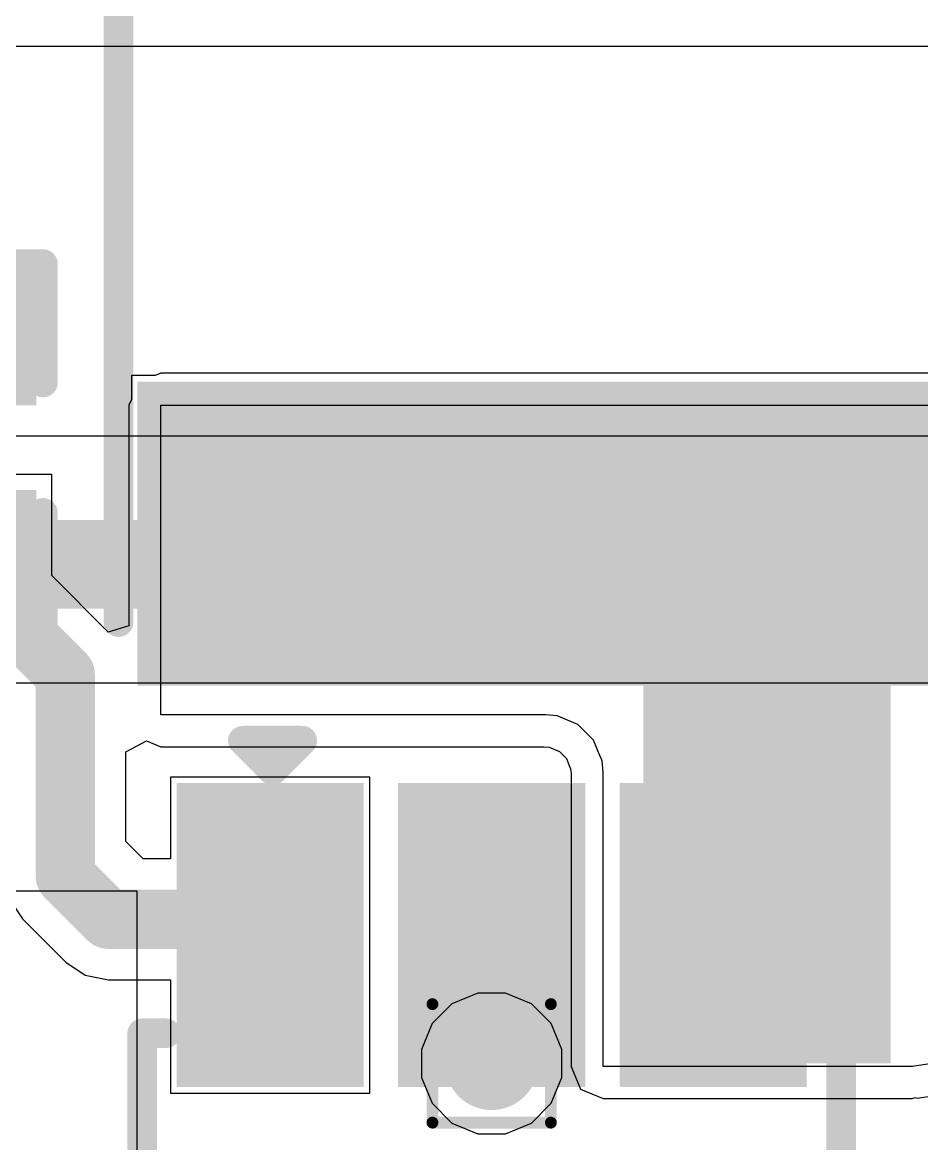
# Model space of a CAD drawing. Header units: inches. Extents: x -6 to 283, y -12 to 154.
# Drawn here: x 75.06 to 78.917, y -6.441 to -1.634 of the extents above; entities that cross this region are included whole.
import ezdxf

# ---------------------------------------------------------------- set-up
doc = ezdxf.new("R2010")
doc.units = ezdxf.units.IN
for name, color, linetype in [('Board Outline', 216, 'Continuous'), ('Bottom Layer', 5, 'Continuous'), ('Bottom Overlay', 54, 'Continuous'), ('Bottom Paste', 16, 'Continuous'), ('Bottom Solder', 6, 'Continuous'), ('Drill Drawing', 1, 'Continuous'), ('GND-1', 16, 'Continuous'), ('GND-2', 90, 'Continuous'), ('GND-3', 216, 'Continuous'), ('GND-4', 54, 'Continuous'), ('PWR-1', 156, 'Continuous'), ('PWR-2', 130, 'Continuous'), ('Signal L1', 76, 'Continuous'), ('Signal L2', 6, 'Continuous'), ('Top Layer', 1, 'Continuous'), ('Via Holes', 16, 'Continuous')]:
    doc.layers.add(name, color=color, linetype=linetype)

# ---------------------------------------------------------------- blocks, each defined once
blk = doc.blocks.new('SOT_23_5_B_40')
at = {"layer": 'Bottom Layer'}
for points in [[(-1.85, 1.25), (-0.75, 1.25), (-0.75, 0.65), (-1.85, 0.65)], [(0.75, 1.25), (1.85, 1.25), (1.85, 0.65), (0.75, 0.65)], [(-1.85, 0.3), (-0.75, 0.3), (-0.75, -0.3), (-1.85, -0.3)], [(-1.85, -0.65), (-0.75, -0.65), (-0.75, -1.25), (-1.85, -1.25)], [(0.75, -0.65), (1.85, -0.65), (1.85, -1.25), (0.75, -1.25)]]:
    blk.add_hatch(color=5, dxfattribs=at).paths.add_polyline_path(points)
at = {"layer": 'Bottom Paste'}
for points in [[(-1.85, 1.25), (-0.75, 1.25), (-0.75, 0.65), (-1.85, 0.65)], [(0.75, 1.25), (1.85, 1.25), (1.85, 0.65), (0.75, 0.65)], [(-1.85, 0.3), (-0.75, 0.3), (-0.75, -0.3), (-1.85, -0.3)], [(-1.85, -0.65), (-0.75, -0.65), (-0.75, -1.25), (-1.85, -1.25)], [(0.75, -0.65), (1.85, -0.65), (1.85, -1.25), (0.75, -1.25)]]:
    blk.add_hatch(color=16, dxfattribs=at).paths.add_polyline_path(points)
at = {"layer": 'Bottom Solder'}
for points in [[(-1.9516, 1.3516), (-0.6484, 1.3516), (-0.6484, 0.5484), (-1.9516, 0.5484)], [(0.6484, 1.3516), (1.9516, 1.3516), (1.9516, 0.5484), (0.6484, 0.5484)], [(-1.9516, 0.4016), (-0.6484, 0.4016), (-0.6484, -0.4016), (-1.9516, -0.4016)], [(-1.9516, -0.5484), (-0.6484, -0.5484), (-0.6484, -1.3516), (-1.9516, -1.3516)], [(0.6484, -0.5484), (1.9516, -0.5484), (1.9516, -1.3516), (0.6484, -1.3516)]]:
    blk.add_hatch(color=6, dxfattribs=at).paths.add_polyline_path(points)
at = {"layer": 'Bottom Overlay'}
for points in [[(-0.879, 1.3986, 0.127, 0.127, 0), (-0.879, 1.4986, 0.127, 0.127, 0)], [(0.8736, 1.4986, 0.127, 0.127, 0), (-0.879, 1.4986, 0.127, 0.127, 0)], [(0.8736, 1.3986, 0.127, 0.127, 0), (0.8736, 1.4986, 0.127, 0.127, 0)], [(0.88, -0.44, 0.127, 0.127, 0), (0.88, 0.418, 0.127, 0.127, 0)], [(-2.1336, -1.0668, 0.127, 0.127, 0), (-2.1336, -0.8128, 0.127, 0.127, 0)], [(-2.0066, -0.9398, 0.127, 0.127, 0), (-2.1336, -0.8128, 0.127, 0.127, 0)], [(-2.1336, -1.0668, 0.127, 0.127, 0), (-2.0066, -0.9398, 0.127, 0.127, 0)], [(-0.879, -1.4986, 0.127, 0.127, 0), (-0.879, -1.3986, 0.127, 0.127, 0)], [(0.8736, -1.4986, 0.127, 0.127, 0), (0.8736, -1.3986, 0.127, 0.127, 0)], [(0.8736, -1.4986, 0.127, 0.127, 0), (-0.879, -1.4986, 0.127, 0.127, 0)]]:
    blk.add_lwpolyline(points, format="xyseb", dxfattribs=at)
for points in [[(-0.9108, 1.4986, 0.0635, 0.0635, 1), (-0.8473, 1.4986, 0.0635, 0.0635, 1)], [(-0.9108, 1.4986, 0.0635, 0.0635, 1), (-0.8473, 1.4986, 0.0635, 0.0635, 1)], [(0.8418, 1.4986, 0.0635, 0.0635, 1), (0.9053, 1.4986, 0.0635, 0.0635, 1)], [(0.8418, 1.4986, 0.0635, 0.0635, 1), (0.9053, 1.4986, 0.0635, 0.0635, 1)], [(-0.9108, 1.3986, 0.0635, 0.0635, 1), (-0.8473, 1.3986, 0.0635, 0.0635, 1)], [(0.8418, 1.3986, 0.0635, 0.0635, 1), (0.9053, 1.3986, 0.0635, 0.0635, 1)], [(0.8483, 0.418, 0.0635, 0.0635, 1), (0.9118, 0.418, 0.0635, 0.0635, 1)], [(0.8483, -0.44, 0.0635, 0.0635, 1), (0.9118, -0.44, 0.0635, 0.0635, 1)], [(-2.1653, -0.8128, 0.0635, 0.0635, 1), (-2.1018, -0.8128, 0.0635, 0.0635, 1)], [(-2.1653, -0.8128, 0.0635, 0.0635, 1), (-2.1018, -0.8128, 0.0635, 0.0635, 1)], [(-2.0383, -0.9398, 0.0635, 0.0635, 1), (-1.9748, -0.9398, 0.0635, 0.0635, 1)], [(-2.0383, -0.9398, 0.0635, 0.0635, 1), (-1.9748, -0.9398, 0.0635, 0.0635, 1)], [(-2.1653, -1.0668, 0.0635, 0.0635, 1), (-2.1018, -1.0668, 0.0635, 0.0635, 1)], [(-2.1653, -1.0668, 0.0635, 0.0635, 1), (-2.1018, -1.0668, 0.0635, 0.0635, 1)], [(-0.9108, -1.3986, 0.0635, 0.0635, 1), (-0.8473, -1.3986, 0.0635, 0.0635, 1)], [(0.8418, -1.3986, 0.0635, 0.0635, 1), (0.9053, -1.3986, 0.0635, 0.0635, 1)], [(-0.9108, -1.4986, 0.0635, 0.0635, 1), (-0.8473, -1.4986, 0.0635, 0.0635, 1)], [(-0.9108, -1.4986, 0.0635, 0.0635, 1), (-0.8473, -1.4986, 0.0635, 0.0635, 1)], [(0.8418, -1.4986, 0.0635, 0.0635, 1), (0.9053, -1.4986, 0.0635, 0.0635, 1)], [(0.8418, -1.4986, 0.0635, 0.0635, 1), (0.9053, -1.4986, 0.0635, 0.0635, 1)]]:
    blk.add_lwpolyline(points, format="xyseb", close=True, dxfattribs=at)
blk = doc.blocks.new('WPN4020H2R2MT__B_41')
at = {"layer": 'Bottom Layer'}
for points in [[(-2.05, 1.85), (-0.95, 1.85), (-0.95, -1.85), (-2.05, -1.85)], [(0.95, 1.85), (2.05, 1.85), (2.05, -1.85), (0.95, -1.85)]]:
    blk.add_hatch(color=5, dxfattribs=at).paths.add_polyline_path(points)
at = {"layer": 'Bottom Paste'}
for points in [[(-2.05, 1.85), (-0.95, 1.85), (-0.95, -1.85), (-2.05, -1.85)], [(0.95, 1.85), (2.05, 1.85), (2.05, -1.85), (0.95, -1.85)]]:
    blk.add_hatch(color=16, dxfattribs=at).paths.add_polyline_path(points)
at = {"layer": 'Bottom Solder'}
for points in [[(-2.1516, 1.9516), (-0.8484, 1.9516), (-0.8484, -1.9516), (-2.1516, -1.9516)], [(0.8484, 1.9516), (2.1516, 1.9516), (2.1516, -1.9516), (0.8484, -1.9516)]]:
    blk.add_hatch(color=6, dxfattribs=at).paths.add_polyline_path(points)
at = {"layer": 'Bottom Overlay'}
for points in [[(-1.8796, 2.032, 0.127, 0.127, 0), (1.8796, 2.032, 0.127, 0.127, 0)], [(-1.8796, -2.032, 0.127, 0.127, 0), (1.8796, -2.032, 0.127, 0.127, 0)]]:
    blk.add_lwpolyline(points, format="xyseb", dxfattribs=at)
for points in [[(-1.9114, 2.032, 0.0635, 0.0635, 1), (-1.8478, 2.032, 0.0635, 0.0635, 1)], [(1.8478, 2.032, 0.0635, 0.0635, 1), (1.9114, 2.032, 0.0635, 0.0635, 1)], [(-1.9114, -2.032, 0.0635, 0.0635, 1), (-1.8478, -2.032, 0.0635, 0.0635, 1)], [(1.8478, -2.032, 0.0635, 0.0635, 1), (1.9114, -2.032, 0.0635, 0.0635, 1)]]:
    blk.add_lwpolyline(points, format="xyseb", close=True, dxfattribs=at)
blk = doc.blocks.new('C___0402_B_288')
at = {"layer": 'Bottom Layer'}
for points in [[(-0.2413, 0.3175), (-0.2413, -0.3175), (-0.6985, -0.3175), (-0.6985, 0.3175)], [(0.6985, 0.3175), (0.6985, -0.3175), (0.2413, -0.3175), (0.2413, 0.3175)]]:
    blk.add_hatch(color=5, dxfattribs=at).paths.add_polyline_path(points)
at = {"layer": 'Bottom Paste'}
for points in [[(-0.2413, 0.3175), (-0.2413, -0.3175), (-0.6985, -0.3175), (-0.6985, 0.3175)], [(0.6985, 0.3175), (0.6985, -0.3175), (0.2413, -0.3175), (0.2413, 0.3175)]]:
    blk.add_hatch(color=16, dxfattribs=at).paths.add_polyline_path(points)
at = {"layer": 'Bottom Solder'}
for points in [[(-0.1813, 0.3775), (-0.1813, -0.3775), (-0.7585, -0.3775), (-0.7585, 0.3775)], [(0.7585, 0.3775), (0.7585, -0.3775), (0.1813, -0.3775), (0.1813, 0.3775)]]:
    blk.add_hatch(color=6, dxfattribs=at).paths.add_polyline_path(points)
at = {"layer": 'Bottom Overlay'}
for points in [[(-0.2794, 0.4064, 0.127, 0.127, 0), (-0.7874, 0.4064, 0.127, 0.127, 0)], [(-0.7874, -0.4064, 0.127, 0.127, 0), (-0.7874, 0.4064, 0.127, 0.127, 0)], [(0.7874, 0.4064, 0.127, 0.127, 0), (0.2794, 0.4064, 0.127, 0.127, 0)], [(0.7874, -0.4064, 0.127, 0.127, 0), (0.7874, 0.4064, 0.127, 0.127, 0)], [(-0.2794, -0.4064, 0.127, 0.127, 0), (-0.7874, -0.4064, 0.127, 0.127, 0)], [(0.2794, -0.4064, 0.127, 0.127, 0), (0.7874, -0.4064, 0.127, 0.127, 0)]]:
    blk.add_lwpolyline(points, format="xyseb", dxfattribs=at)
for points in [[(-0.8191, 0.4064, 0.0635, 0.0635, 1), (-0.7556, 0.4064, 0.0635, 0.0635, 1)], [(-0.8191, 0.4064, 0.0635, 0.0635, 1), (-0.7556, 0.4064, 0.0635, 0.0635, 1)], [(-0.3111, 0.4064, 0.0635, 0.0635, 1), (-0.2477, 0.4064, 0.0635, 0.0635, 1)], [(0.2477, 0.4064, 0.0635, 0.0635, 1), (0.3111, 0.4064, 0.0635, 0.0635, 1)], [(0.7556, 0.4064, 0.0635, 0.0635, 1), (0.8191, 0.4064, 0.0635, 0.0635, 1)], [(0.7556, 0.4064, 0.0635, 0.0635, 1), (0.8191, 0.4064, 0.0635, 0.0635, 1)], [(-0.8192, -0.4064, 0.0635, 0.0635, 1), (-0.7557, -0.4064, 0.0635, 0.0635, 1)], [(-0.8192, -0.4064, 0.0635, 0.0635, 1), (-0.7557, -0.4064, 0.0635, 0.0635, 1)], [(-0.3112, -0.4064, 0.0635, 0.0635, 1), (-0.2477, -0.4064, 0.0635, 0.0635, 1)], [(0.2477, -0.4064, 0.0635, 0.0635, 1), (0.3111, -0.4064, 0.0635, 0.0635, 1)], [(0.7556, -0.4064, 0.0635, 0.0635, 1), (0.8191, -0.4064, 0.0635, 0.0635, 1)], [(0.7556, -0.4064, 0.0635, 0.0635, 1), (0.8191, -0.4064, 0.0635, 0.0635, 1)]]:
    blk.add_lwpolyline(points, format="xyseb", close=True, dxfattribs=at)

msp = doc.modelspace()

# ---------------------------------------------------------------- hatches: boundary and pattern name
at = {"layer": 'Bottom Layer'}
msp.add_hatch(color=5, dxfattribs=at).paths.add_polyline_path([(77.7226, -6.097), (78.7845, -6.097), (78.7845, -3.8742), (77.7226, -3.8742)])
h = msp.add_hatch(color=5, dxfattribs=at)
edge = h.paths.add_edge_path()
edge.add_arc((77.0726, -6.097), 0.2, 0, 360)
at = {"layer": 'GND-1'}
h = msp.add_hatch(color=16, dxfattribs=at)
edge = h.paths.add_edge_path()
edge.add_arc((77.0726, -6.097), 0.2, 0, 360)
at = {"layer": 'GND-2'}
h = msp.add_hatch(color=90, dxfattribs=at)
edge = h.paths.add_edge_path()
edge.add_arc((77.0726, -6.097), 0.2, 0, 360)
at = {"layer": 'GND-3'}
h = msp.add_hatch(color=216, dxfattribs=at)
edge = h.paths.add_edge_path()
edge.add_arc((77.0726, -6.097), 0.2, 0, 360)
at = {"layer": 'GND-4'}
h = msp.add_hatch(color=54, dxfattribs=at)
edge = h.paths.add_edge_path()
edge.add_arc((77.0726, -6.097), 0.2, 0, 360)
at = {"layer": 'PWR-1'}
h = msp.add_hatch(color=156, dxfattribs=at)
edge = h.paths.add_edge_path()
edge.add_arc((77.0726, -6.097), 0.2, 0, 360)
at = {"layer": 'PWR-2'}
h = msp.add_hatch(color=130, dxfattribs=at)
edge = h.paths.add_edge_path()
edge.add_arc((77.0726, -6.097), 0.2, 0, 360)
at = {"layer": 'Signal L1'}
h = msp.add_hatch(color=76, dxfattribs=at)
edge = h.paths.add_edge_path()
edge.add_arc((77.0726, -6.097), 0.2, 0, 360)
at = {"layer": 'Signal L2'}
h = msp.add_hatch(color=6, dxfattribs=at)
edge = h.paths.add_edge_path()
edge.add_arc((77.0726, -6.097), 0.2, 0, 360)
at = {"layer": 'Top Layer'}
h = msp.add_hatch(color=1, dxfattribs=at)
edge = h.paths.add_edge_path()
edge.add_arc((77.0726, -6.097), 0.2, 0, 360)
at = {"layer": 'Via Holes'}
h = msp.add_hatch(color=7, dxfattribs=at)
edge = h.paths.add_edge_path()
edge.add_arc((77.0726, -6.097), 0.1, 0, 360)

# ---------------------------------------------------------------- linework, layer by layer
at = {"layer": 'Board Outline'}
msp.add_lwpolyline([(82.7291, -4.3313, 0.1778, 0.1778, -0.414214), (75.4223, -11.6401, 0.1778, 0.1778, 0)], format="xyseb", dxfattribs=at)
at = {"layer": 'Bottom Layer'}
for p, q in [((75.6292, -3.1487), (75.5274, -3.1487)), ((75.5274, -3.1487), (75.5274, -3.2505)), ((75.6544, -3.1383), (75.6292, -3.1487)), ((79.4052, -3.1383), (75.6544, -3.1383)), ((75.5274, -3.2505), (75.517, -3.2757)), ((75.517, -3.2757), (75.517, -4.2211)), ((75.6544, -4.6023), (75.6544, -3.2757)), ((75.6544, -3.2757), (79.4052, -3.2757)), ((75.1862, -3.5718), (74.2972, -3.5718)), ((75.1862, -4.004), (75.1862, -3.5718)), ((75.1867, -4.0061), (75.1862, -4.004)), ((75.4271, -4.2465), (75.1867, -4.0061)), ((75.517, -4.2211), (75.4281, -4.248)), ((75.4281, -4.248), (75.4271, -4.2465)), ((77.3052, -4.6023), (75.6544, -4.6023)), ((77.3531, -4.607), (77.3052, -4.6023)), ((77.4416, -4.6437), (77.3531, -4.607)), ((77.5094, -4.7115), (77.4416, -4.6437)), ((75.5029, -4.7614), (75.5918, -4.7138)), ((75.5918, -4.7138), (75.6544, -4.7398)), ((75.6544, -4.7398), (77.2984, -4.7398)), ((77.2984, -4.7398), (77.3193, -4.7418)), ((77.3193, -4.7418), (77.3638, -4.7603)), ((77.5324, -4.767), (77.5094, -4.7115)), ((75.5029, -5.1451), (75.5029, -4.7614)), ((77.3638, -4.7603), (77.3929, -4.7894)), ((77.3929, -4.7894), (77.4054, -4.8196)), ((77.5461, -4.8001), (77.5324, -4.767)), ((77.5508, -4.8479), (77.5461, -4.8001)), ((77.4054, -4.8196), (77.4054, -4.8196)), ((77.4054, -4.8196), (77.4113, -4.8338)), ((77.4113, -4.8338), (77.4134, -4.8548)), ((77.5508, -4.848), (77.5508, -4.8479)), ((77.5508, -6.1105), (77.5508, -4.848)), ((77.5508, -4.848), (77.5508, -4.848)), ((77.5508, -4.848), (77.5508, -4.848)), ((76.5496, -4.87), (75.6956, -4.87)), ((75.6956, -4.87), (75.6956, -5.2203)), ((76.5496, -6.224), (76.5496, -4.87)), ((77.4134, -4.8548), (77.4134, -6.1105)), ((75.5781, -5.2203), (75.5029, -5.1451)), ((75.6956, -5.2203), (75.5781, -5.2203)), ((75.0047, -5.3936), (75.0608, -5.4776)), ((75.0608, -5.4776), (75.2456, -5.6624)), ((75.2456, -5.6624), (75.3296, -5.7185)), ((75.3296, -5.7185), (75.4287, -5.7382)), ((75.4287, -5.7382), (75.6956, -5.7382)), ((75.6956, -5.7382), (75.6956, -6.224)), ((78.9607, -6.0978), (78.8771, -6.1105)), ((77.4134, -6.1105), (77.4536, -6.2077)), ((78.8771, -6.1105), (77.5508, -6.1105)), ((75.6956, -6.224), (76.5496, -6.224)), ((77.4536, -6.2077), (77.5508, -6.248)), ((77.5508, -6.248), (78.8771, -6.248)), ((78.8771, -6.248), (78.8872, -6.2438)), ((78.8872, -6.2438), (78.8977, -6.2464)), ((78.8977, -6.2464), (78.9814, -6.2337))]:
    msp.add_line(p, q, dxfattribs=at)
for points in [[(74.9322, -4.1179, 0.254, 0.254, 0), (75.2439, -4.4296, 0.254, 0.254, 0)], [(75.2439, -5.2945, 0.254, 0.254, 0), (75.2439, -4.4296, 0.254, 0.254, 0)], [(75.2439, -5.2945, 0.254, 0.254, 0), (75.4287, -5.4792, 0.254, 0.254, 0)], [(75.4287, -5.4792, 0.254, 0.254, 0), (76.0548, -5.4792, 0.254, 0.254, 0)], [(76.0548, -5.4792, 0.254, 0.254, 0), (76.1226, -5.547, 0.254, 0.254, 0)]]:
    msp.add_lwpolyline(points, format="xyseb", dxfattribs=at)
for points in [[(75.1804, -4.4296, 0.127, 0.127, 1), (75.3074, -4.4296, 0.127, 0.127, 1)], [(75.1804, -4.4296, 0.127, 0.127, 1), (75.3074, -4.4296, 0.127, 0.127, 1)], [(75.1804, -5.2945, 0.127, 0.127, 1), (75.3074, -5.2945, 0.127, 0.127, 1)], [(75.1804, -5.2945, 0.127, 0.127, 1), (75.3074, -5.2945, 0.127, 0.127, 1)], [(75.3652, -5.4792, 0.127, 0.127, 1), (75.4922, -5.4792, 0.127, 0.127, 1)], [(75.3652, -5.4792, 0.127, 0.127, 1), (75.4922, -5.4792, 0.127, 0.127, 1)], [(75.9913, -5.4792, 0.127, 0.127, 1), (76.1183, -5.4792, 0.127, 0.127, 1)], [(75.9913, -5.4792, 0.127, 0.127, 1), (76.1183, -5.4792, 0.127, 0.127, 1)], [(76.0591, -5.547, 0.127, 0.127, 1), (76.1861, -5.547, 0.127, 0.127, 1)]]:
    msp.add_lwpolyline(points, format="xyseb", close=True, dxfattribs=at)
at = {"layer": 'Drill Drawing'}
for points in [[(76.8186, -5.843, 0.0508, 0.0508, 0), (77.3266, -5.843, 0.0508, 0.0508, 0)], [(76.8186, -6.351, 0.0508, 0.0508, 0), (76.8186, -5.843, 0.0508, 0.0508, 0)], [(77.3266, -6.351, 0.0508, 0.0508, 0), (77.3266, -5.843, 0.0508, 0.0508, 0)], [(76.8186, -6.351, 0.0508, 0.0508, 0), (77.3266, -6.351, 0.0508, 0.0508, 0)]]:
    msp.add_lwpolyline(points, format="xyseb", dxfattribs=at)
for points in [[(76.8059, -5.843, 0.0254, 0.0254, 1), (76.8313, -5.843, 0.0254, 0.0254, 1)], [(76.8059, -5.843, 0.0254, 0.0254, 1), (76.8313, -5.843, 0.0254, 0.0254, 1)], [(77.3139, -5.843, 0.0254, 0.0254, 1), (77.3393, -5.843, 0.0254, 0.0254, 1)], [(77.3139, -5.843, 0.0254, 0.0254, 1), (77.3393, -5.843, 0.0254, 0.0254, 1)], [(76.8059, -6.351, 0.0254, 0.0254, 1), (76.8313, -6.351, 0.0254, 0.0254, 1)], [(76.8059, -6.351, 0.0254, 0.0254, 1), (76.8313, -6.351, 0.0254, 0.0254, 1)], [(77.3139, -6.351, 0.0254, 0.0254, 1), (77.3393, -6.351, 0.0254, 0.0254, 1)], [(77.3139, -6.351, 0.0254, 0.0254, 1), (77.3393, -6.351, 0.0254, 0.0254, 1)]]:
    msp.add_lwpolyline(points, format="xyseb", close=True, dxfattribs=at)
at = {"layer": 'PWR-1'}
for p, q in [((79.5226, -3.4078), (66.6196, -3.4078)), ((72.5558, -4.4659), (79.6964, -4.4659)), ((77.0126, -5.7954), (76.9018, -5.8414)), ((77.1326, -5.7954), (77.0126, -5.7954)), ((77.2434, -5.8414), (77.1326, -5.7954)), ((76.9018, -5.8414), (76.8169, -5.9262)), ((77.3283, -5.9262), (77.2434, -5.8414)), ((76.8169, -5.9262), (76.771, -6.0371)), ((77.3742, -6.0371), (77.3283, -5.9262)), ((76.771, -6.0371), (76.771, -6.157)), ((77.3742, -6.157), (77.3742, -6.0371)), ((76.771, -6.157), (76.8169, -6.2679)), ((77.3283, -6.2679), (77.3742, -6.157)), ((76.8169, -6.2679), (76.9018, -6.3527)), ((77.2434, -6.3527), (77.3283, -6.2679)), ((76.9018, -6.3527), (77.0126, -6.3986)), ((77.1326, -6.3986), (77.2434, -6.3527)), ((77.0126, -6.3986), (77.1326, -6.3986))]:
    msp.add_line(p, q, dxfattribs=at)
msp.add_lwpolyline([(67.0531, -3.9576, 0.381, 0.381, 0), (79.8588, -3.9576, 0.381, 0.381, 0)], format="xyseb", dxfattribs=at)
at = {"layer": 'PWR-2'}
for p, q in [((62.9802, -5.3573), (75.5509, -5.3573)), ((75.5509, -5.3573), (75.5509, -9.3484)), ((77.0126, -5.7954), (76.9018, -5.8414)), ((77.1326, -5.7954), (77.0126, -5.7954)), ((77.2434, -5.8414), (77.1326, -5.7954)), ((76.9018, -5.8414), (76.8169, -5.9262)), ((77.3283, -5.9262), (77.2434, -5.8414)), ((76.8169, -5.9262), (76.771, -6.0371)), ((77.3742, -6.0371), (77.3283, -5.9262)), ((76.771, -6.0371), (76.771, -6.157)), ((77.3742, -6.157), (77.3742, -6.0371)), ((76.771, -6.157), (76.8169, -6.2679)), ((77.3283, -6.2679), (77.3742, -6.157)), ((76.8169, -6.2679), (76.9018, -6.3527)), ((77.2434, -6.3527), (77.3283, -6.2679)), ((76.9018, -6.3527), (77.0126, -6.3986)), ((77.1326, -6.3986), (77.2434, -6.3527)), ((77.0126, -6.3986), (77.1326, -6.3986))]:
    msp.add_line(p, q, dxfattribs=at)
at = {"layer": 'Signal L1'}
msp.add_line((68.9529, -1.7367), (79.8628, -1.7367), dxfattribs=at)

# ---------------------------------------------------------------- block references
for name, p, rotation in [('WPN4020H2R2MT__B_41', (77.5044, -2.3257), 90), ('C___0402_B_288', (74.7417, -3.4575), 270), ('SOT_23_5_B_40', (77.0726, -6.847), 270)]:
    msp.add_blockref(name, p, dxfattribs=dict(rotation=rotation))

doc.saveas('drawing.dxf')
